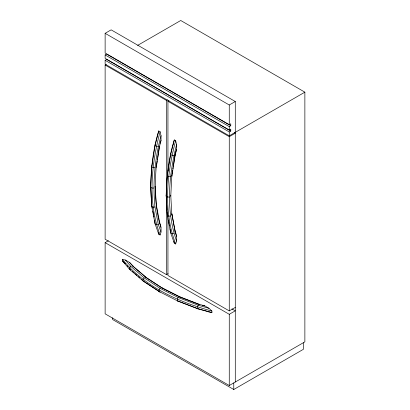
<?xml version="1.0" encoding="UTF-8"?>
<svg xmlns="http://www.w3.org/2000/svg" width="410" height="410" viewBox="0 0 410 410"><rect width="100%" height="100%" fill="white"/><g stroke="black" fill="none" stroke-linecap="round" stroke-linejoin="round"><path stroke-width="0.61" d="M150.613 186.176C151.244 167.567 153.089 148.768 158.742 130.944L160.079 131.718L161.027 135.664L161.027 140.466L159.582 146.226L156.292 167.213L156.282 166.265C154.601 185.31 154.918 204.616 159.582 223.245C161.32 226.889 161.755 231.24 160.079 234.986L158.742 234.212L155.083 223.88L151.736 206.389L150.613 186.176L151.736 206.389L153.079 207.163L154.965 207.024L158.286 224.393L161.027 232.137M154.965 207.024C152.587 183.121 154.796 158.839 161.027 135.664M176.597 236.324L175.147 232.234L171.851 213.81L175.116 230.876C176.638 235.022 177.489 239.799 175.649 243.976L174.311 243.202L170.652 232.87L167.306 215.378L166.183 195.165C166.808 176.551 168.659 157.758 174.311 139.933L175.649 140.707L176.597 144.653L176.597 149.455L175.147 155.216L171.862 176.203L171.851 175.254L170.76 196.262M176.597 241.126C165.66 210.176 168.689 175.962 176.597 144.653M156.384 165.635L157.076 161.217M157.271 159.956L157.471 158.69M157.671 157.43L159.449 146.068M171.954 174.624L172.646 170.206M172.841 168.946L173.04 167.68M173.235 166.419L175.116 154.426L175.147 155.216M158.742 130.944L155.083 145.499L151.736 166.86L150.613 187.273L151.956 188.046L153.847 188.046M160.079 131.718C151.228 165.163 147.6 201.992 160.079 234.986M174.311 139.933L170.652 154.488L167.306 175.849L166.183 196.262L167.521 197.036L169.417 197.036M175.649 140.707C166.798 174.153 163.17 210.981 175.649 243.976M175.249 153.893L175.516 152.833M160.079 143.315L161.027 140.466M175.649 152.305L176.597 149.455M208.967 308.289L198.148 305.204L197.476 306.972L197.476 308.52L198.148 308.94L211.909 312.625L211.909 311.077L208.967 308.289L204.81 305.886L199.096 304.256L179.278 296.614L161.355 287.538L145.642 277.191L132.399 265.752L129.581 262.451L125.419 260.048L122.477 259.448L122.477 260.991L129.596 269.324L143.075 280.973L160.018 292.048L143.075 280.973L143.075 279.425L144.135 277.857L130.754 266.3L125.419 260.048M198.148 305.204L178.124 297.481L177.304 299.187L177.304 300.735L178.124 301.217L198.148 308.94M144.135 277.857L160.018 288.312L159.07 289.952L159.07 291.5L178.124 301.217M130.754 266.3L129.596 267.781L129.596 269.324L130.754 270.031L129.114 268.109M108.409 240.737L105.129 242.633L105.129 313.834L229.262 385.502L304.871 341.853L304.871 92.168L229.262 135.823L105.129 64.155L105.129 60.28L229.262 131.948L230.768 131.077L230.768 129.14L229.262 130.011L105.129 58.343L105.129 54.95L229.262 126.618L230.768 125.752L230.768 123.815L229.262 124.681L105.129 53.013L105.129 33.323L111.146 29.848L235.284 101.516L235.284 382.028M105.129 54.95L106.631 54.084L230.768 125.752M105.129 60.28L106.631 59.409L230.768 131.077M137.657 45.372L180.738 20.5L304.871 92.168M168.085 273.68L166.445 274.628L105.129 239.23L105.129 65.021L106.221 64.39M105.129 65.021L166.445 100.424L167.536 99.789M167.946 171.103L167.946 101.29L169.043 100.66M105.129 33.323L229.262 104.991L235.284 101.516M167.946 101.29L229.262 136.689L235.284 133.214L234.177 132.579M167.946 218.494L167.946 275.494L229.262 310.898L235.284 307.423M105.129 242.633L229.262 314.301L235.284 310.826L231.957 308.904M112.653 317.781L112.653 319.569L233.777 389.5L303.369 349.32L303.369 342.77M158.286 224.393L156.42 224.654L155.083 223.88L154.575 220.042M173.855 233.382L171.99 233.644L170.652 232.87L170.145 229.031M170.534 216.014L168.643 216.152L167.306 215.378L167.147 211.616M154.965 167.777L153.079 167.634L151.736 166.86L151.726 165.912M170.534 176.766L168.643 176.623L167.306 175.849L167.295 174.901M158.286 146.575L156.42 146.273L155.083 145.499L155.052 144.704M173.855 155.564L171.99 155.262L170.652 154.488L170.621 153.694M202.458 305.404L204.81 305.886M211.909 311.077C178.519 302.021 144.817 286.754 122.477 259.448M211.909 312.625L197.476 308.52L177.304 300.735M161.355 287.538L180.092 297.091L199.767 304.681L199.096 304.256M160.018 288.312L178.124 297.481M207.931 311.421L208.967 312.02M145.642 277.191L162.304 288.087M179.278 296.614L180.092 297.091M132.399 265.752L146.703 277.816M132.189 271.271L134.101 272.922M135.059 273.752L136.971 275.402M138.401 276.642L139.836 277.877M141.271 279.118L142.7 280.358M129.581 262.451L133.558 266.459M122.477 260.991L125.419 263.784M127.059 265.706L127.884 266.669M155.19 187.273L155.19 186.176L156.282 204.821L159.546 221.887L161.027 227.335M173.901 241.51L174.311 243.202M158.332 232.521L158.742 234.212M167.295 214.143L167.89 217.244M168.484 220.349L169.079 223.45M169.315 224.69L169.55 225.93M152.084 207.019L152.32 208.26M152.915 211.36L153.509 214.461M153.745 215.701L153.981 216.941M170.76 195.165L171.862 215.045M166.183 195.165L166.26 196.431M166.332 197.697L166.665 203.391M166.742 204.657L167.075 210.35M175.116 230.876L175.147 232.234M159.546 221.887L159.582 223.245M156.282 204.821L156.292 206.056M233.777 382.945L233.777 389.5M229.262 104.991L229.262 124.681M229.262 126.618L229.262 130.011M229.262 131.948L229.262 135.823M229.262 136.689L229.262 310.898M229.262 314.301L229.262 385.502M173.363 142.782L173.363 143.982M166.445 100.424L166.445 193.93M166.445 197.133L166.445 274.628"/></g></svg>
